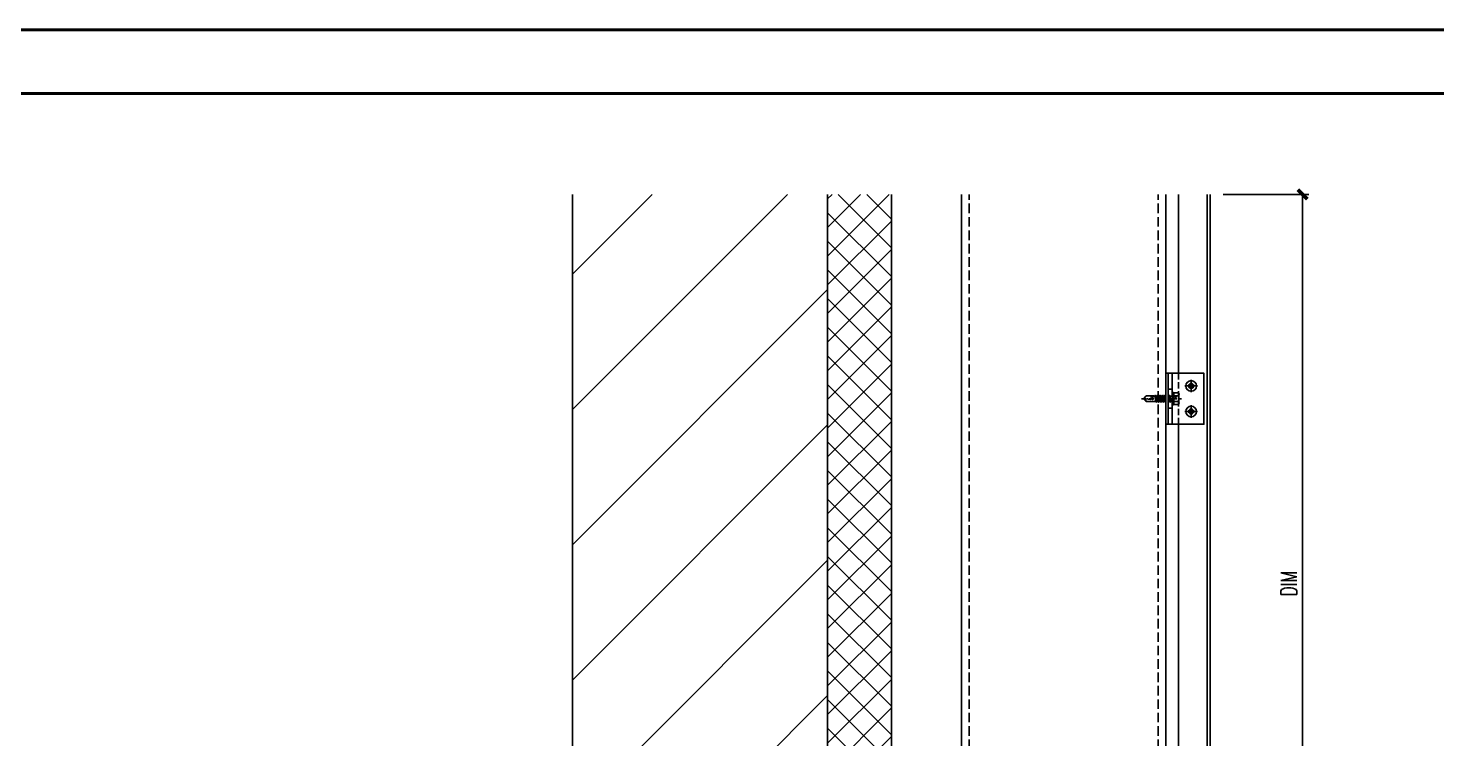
# Model space of a CAD drawing. Extents: x -160106 to 966792, y -663931 to 1550022.
# Drawn here: x -85761 to -84657, y -98058 to -97501 of the extents above; entities that cross this region are included whole.
import ezdxf
from ezdxf.enums import TextEntityAlignment as Align

# ---------------------------------------------------------------- set-up
doc = ezdxf.new("R2010")
doc.units = 0
for name, pattern in [('CENTER', [2, 1.25, -0.25, 0.25, -0.25]), ('ZN-CENTER', [2, 1.25, -0.25, 0.25, -0.25]), ('ZN-DASH', [0.35, 0.25, -0.1])]:
    doc.linetypes.add(name, pattern=pattern)
for name, color, linetype in [('!ZN1-填充-8', 8, 'Continuous'), ('!ZN3-铝板幕墙-3', 3, 'Continuous'), ('!ZN4-辅助材料-1', 1, 'Continuous'), ('!ZN4-配件-11', 11, 'Continuous'), ('!ZN5-钢材投影-40', 40, 'Continuous'), ('!ZN5-铝材投影-112', 112, 'Continuous'), ('!ZN6-虚线-8', 8, 'ZN-DASH'), ('0-cxFrame', 155, 'Continuous'), ('20剖面图$0$AS-COLN', 6, 'Continuous'), ('20剖面图$0$PUB_HATCH', 8, 'Continuous'), ('DIM', 173, 'Continuous')]:
    doc.layers.add(name, color=color, linetype=linetype)
doc.layers.add('0-cxText', color=131, linetype='Continuous', lineweight=25)
doc.styles.add('cx_tuming', font='simhei.ttf')
doc.styles.add('cx_tuqian1', font='')
doc.styles.add('DHTEXT-1', font='ROMANS.shx', dxfattribs={"width": 0.7, "bigfont": 'CHINESE.shx'})
doc.styles.add('黑体', font='simhei.ttf', dxfattribs={"height": 12})
doc.styles.get('cx_tuqian1').set_extended_font_data('SimSun')
doc.dimstyles.new('ZN5', dxfattribs={"dimscale": 5, "dimtxt": 2.5, "dimasz": 1.5, "dimexe": 1, "dimexo": 2, "dimgap": 0.9, "dimtad": 1, "dimdec": 0, "dimdsep": 46, "dimtxsty": 'DHTEXT-1', "dimblk": 'ARCHTICK', "dimcen": 2.5, "dimclrd": 173, "dimclre": 173, "dimclrt": 7, "dimazin": 2, "dimtfac": 1, "dimtdec": 0, "dimtix": 1, "dimtmove": 2, "dimatfit": 3, "dimfxl": 0, "dimtolj": 1, "dimtzin": 0, "dimarcsym": 0})

# ---------------------------------------------------------------- blocks, each defined once
blk = doc.blocks.new('*U2071')
at = {"layer": '!ZN3-铝板幕墙-3'}
blk.add_line((13.5, -5), (610.1, -5), dxfattribs=at)
blk.add_lwpolyline([(610.1, -30), (10, -30, -0.414214), (8, -28), (8, -5), (10.5, -5), (10.5, -27, 0.414214), (11, -27.5), (610.1, -27.5)], format="xyb", dxfattribs=at)
blk = doc.blocks.new('*U1991')
at = {"color": 0, "linetype": 'ZN-CENTER', "ltscale": 3}
blk.add_line((24, 0), (-7.3, 0), dxfattribs=at)
at = {"ltscale": 10}
for p, q in [((-5.4, -3.5), (-5.4, 3.5)), ((-1, 4.6), (-4.9, 4.6)), ((-1, 2.3), (-4.9, 2.3)), ((-0.6, -5.1), (-0.6, 5.1)), ((-0.2, 5.5), (0, 4.8)), ((0, -4.8), (0, 4.8)), ((0, 2.1), (14.3, 2.1)), ((1.4, 2.7), (2.2, -2.7)), ((3.2, 2.7), (4, -2.7)), ((5, 2.7), (5.8, -2.7)), ((6.8, 2.7), (7.6, -2.7)), ((8.6, 2.7), (9.4, -2.7)), ((10.4, 2.7), (11.2, -2.7)), ((12.2, 2.7), (13, -2.7)), ((-1, -2.3), (-4.9, -2.3)), ((-1, -4.6), (-4.9, -4.6)), ((-0.2, -5.5), (0, -4.8)), ((14.3, -2.1), (0, -2.1))]:
    blk.add_line(p, q, dxfattribs=at)
for points in [[(1.8, -2.1), (1, 2.1), (1.4, 2.7), (1.8, 2.1), (2.6, -2.1), (2.2, -2.7)], [(3.6, -2.1), (2.8, 2.1), (3.2, 2.7), (3.6, 2.1), (4.4, -2.1), (4, -2.7)], [(5.4, -2.1), (4.6, 2.1), (5, 2.7), (5.4, 2.1), (6.2, -2.1), (5.8, -2.7)], [(7.2, -2.1), (6.4, 2.1), (6.8, 2.7), (7.2, 2.1), (8, -2.1), (7.6, -2.7)], [(9, -2.1), (8.2, 2.1), (8.6, 2.7), (9, 2.1), (9.8, -2.1), (9.4, -2.7)], [(10.8, -2.1), (10, 2.1), (10.4, 2.7), (10.8, 2.1), (11.6, -2.1), (11.2, -2.7)], [(12.6, -2.1), (11.8, 2.1), (12.2, 2.7), (12.6, 2.1), (13.4, -2.1), (13, -2.7)]]:
    blk.add_lwpolyline(points, close=True, dxfattribs=at)
for points in [[(14.3, -2.1, -0.414214), (14.4, -2.2), (14.4, -2.3), (20.2, -2.3), (22, -0.3), (22, 0.3), (20.2, 2.3), (14.4, 2.3), (14.4, 2.2, -0.414214), (14.3, 2.1)], [(16.5, -2.3), (16.4, -1.2), (15.8, -1.5, -0.530462), (15, -1.2), (14.8, 0.1, -0.651316), (15.5, 0.5), (16, 0.2), (16.8, 0.7), (22, -0.3, -0.201226), (20.2, 2.3)]]:
    blk.add_lwpolyline(points, format="xyb", dxfattribs=at)
for centre, radius, start, end in [((-3.9, 3.5), 1.58, 133.1736, 226.8264), ((0.1, 0), 5.58, 155.5673, 204.4327), ((0.1, 3.5), 1.58, 133.1736, 226.8264), ((4.1, 0), 5.58, 155.5673, 204.4327), ((7.5, -2.9), 11.3, 132.4922, 138.6064), ((-3.9, -3.5), 1.58, 133.1736, 226.8264), ((0.1, -3.5), 1.58, 133.1736, 226.8264), ((7.5, 2.9), 11.3, 221.3936, 227.5078)]:
    blk.add_arc(centre, radius, start, end, dxfattribs=at)
at = {"layer": 'Defpoints', "color": 0, "ltscale": 10, "style": 'DHTEXT-1', "width": 0.7}
blk.add_text('5.5', height=1, rotation=90, dxfattribs=at).set_placement((-2.5, -0.9), align=Align.CENTER)
blk = doc.blocks.new('*U2070')
at = {"color": 0, "linetype": 'CENTER', "ltscale": 3}
for p, q in [((4.9, 0), (-4.9, 0)), ((0, 4.9), (0, -4.9))]:
    blk.add_line(p, q, dxfattribs=at)
at = {"linetype": 'ByBlock', "ltscale": 10}
for radius in [4.2, 2, 1.23]:
    blk.add_circle((0, 0), radius, dxfattribs=at)
blk = doc.blocks.new('*U2372')
at = {"ltscale": 0.125}
blk.add_wipeout([(-20, -30), (20, -30), (20, -5), (-20, -5)], dxfattribs=at).dxf.layer = '!ZN6-虚线-8'
at = {"layer": '!ZN1-填充-8'}
h = blk.add_hatch(dxfattribs=at)
h.set_pattern_fill('NET3', color=256, scale=0.75, angle=180, style=0)
h.set_pattern_definition([(180, (-1731.706, 294.7402), (-3e-16, -2.38125), []), (240, (-1731.706, 294.7402), (2.062223, -1.190625), []), (300, (-1731.706, 294.7402), (2.062223, 1.190625), [])])
h.paths.add_polyline_path([(20, 0), (-20, 0), (-20, -2), (20, -2)])
at = {"layer": '!ZN5-铝材投影-112'}
blk.add_lwpolyline([(20, -2), (-20, -2), (-20, -30), (20, -30)], close=True, dxfattribs=at)
at = {"layer": '!ZN6-虚线-8', "color": 8, "linetype": 'ZN-DASH', "ltscale": 20}
blk.add_line((-20, -10), (20, -10), dxfattribs=at)
at = {"layer": '!ZN6-虚线-8', "linetype": 'ZN-DASH', "ltscale": 10}
for p, q in [((-7.5, -5), (-7.5, -2)), ((7.5, -5), (7.5, -2))]:
    blk.add_line(p, q, dxfattribs=at)
at = {"layer": '!ZN4-配件-11', "color": 1, "xscale": -1, "rotation": 270}
for name, p in [('*U1991', (0, -5)), ('*U2070', (-10, -20)), ('*U2070', (10, -20))]:
    blk.add_blockref(name, p, dxfattribs=at)
at = {"ltscale": 0.25}
blk.add_wipeout([(20, 0), (20, -2), (-20, -2), (-20, 0)], dxfattribs=at).dxf.layer = '!ZN4-辅助材料-1'
at = {"layer": '!ZN4-辅助材料-1'}
blk.add_lwpolyline([(20, 0), (-20, 0), (-20, -2), (20, -2)], close=True, dxfattribs=at)
at = {"layer": '!ZN5-铝材投影-112', "ltscale": 0.25}
blk.add_line((-20, -5), (20, -5), dxfattribs=at)
blk = doc.blocks.new('TK22.A2 L(Dragon)')
at = {"layer": '0-cxFrame', "color": 7, "const_width": 0.5}
blk.add_lwpolyline([(0, 0), (-594, 0), (-594, 420), (0, 420)], close=True, dxfattribs=at)
at = {"layer": '0-cxFrame', "const_width": 0.5}
blk.add_lwpolyline([(-80, 10), (-574, 10), (-574, 410), (-80, 410)], close=True, dxfattribs=at)
at = {"style": '黑体', "flags": 4}
blk.add_attdef('图幅', text='', height=3.3, dxfattribs=at).set_placement((-40, 3), align=Align.RIGHT)
at = {"layer": '0-cxText', "flags": 4}
for tag, height, style, p in [('建设单位', 3.5, 'cx_tuming', (-45, 240)), ('项目名称', 3.5, 'cx_tuming', (-45, 210)), ('子项名称', 3.5, 'cx_tuming', (-45, 180)), ('工程编号', 3.3, 'cx_tuqian1', (-35, 165)), ('图名1', 3.5, 'cx_tuming', (-45, 87)), ('图名2', 3.5, 'cx_tuming', (-45, 79)), ('图名3', 3.5, 'cx_tuming', (-45, 71)), ('出图日期', 3.3, 'cx_tuqian1', (-39, 60)), ('专业', 3.3, 'cx_tuqian1', (-55, 52)), ('图号', 3.3, 'cx_tuqian1', (-55, 44)), ('版次', 3.3, 'cx_tuqian1', (-20, 44))]:
    blk.add_attdef(tag, text='', height=height, dxfattribs=dict(at, style=style)).set_placement(p, align=Align.MIDDLE)
at = {"layer": 'Defpoints', "color": 6, "flags": 4}
for tag, height, style, p in [('tufu', 3.3, '黑体', (-12, 12)), ('dwfname', 4, 'cx_tuqian1', (-80, 3))]:
    blk.add_attdef(tag, text='', height=height, dxfattribs=dict(at, style=style)).set_placement(p, align=Align.RIGHT)
blk = doc.blocks.new('_ArchTick')
at = {"color": 0, "linetype": 'ByBlock', "const_width": 0.4}
blk.add_lwpolyline([(-0.5, -0.5), (0.5, 0.5)], dxfattribs=at)
blk = doc.blocks.new('*D2105')
at = {"layer": 'Defpoints', "color": 0, "ltscale": 50, "transparency": 16777216}
for p in [(-84834.2, -97631.3), (-84761.9, -97631.3), (-84834.2, -98241.4)]:
    blk.add_point(p, dxfattribs=at)
at = {"layer": 'DIM', "color": 173, "linetype": 'ByBlock', "lineweight": -2, "ltscale": 50, "transparency": 16777216}
for p, q in [((-84824.2, -97631.3), (-84756.9, -97631.3)), ((-84761.9, -98241.4), (-84761.9, -97631.3)), ((-84824.2, -98241.4), (-84756.9, -98241.4))]:
    blk.add_line(p, q, dxfattribs=at)
at = {"layer": 'DIM', "color": 173, "lineweight": -2, "ltscale": 50, "transparency": 16777216, "xscale": 7.5, "yscale": 7.5, "zscale": 7.5}
for p, rotation in [((-84761.9, -97631.3), 90), ((-84761.9, -98241.4), 270)]:
    blk.add_blockref('_ArchTick', p, dxfattribs=dict(at, rotation=rotation))
at = {"layer": 'DIM', "color": 7, "ltscale": 50, "transparency": 16777216, "insert": (-84772.7, -97936.3), "char_height": 12.5, "attachment_point": 5, "rotation": 90, "style": 'DHTEXT-1'}
blk.add_mtext('\\A1;DIM', dxfattribs=at)

msp = doc.modelspace()

# ---------------------------------------------------------------- hatches: boundary and pattern name
at = {"layer": '!ZN1-填充-8'}
h = msp.add_hatch(dxfattribs=at)
h.set_pattern_fill('ANSI37', color=256, scale=10, angle=90, style=0)
h.set_pattern_definition([(135, (-84713.086, -101434.313), (-11.22532, -11.22532), []), (225, (-84713.086, -101434.313), (11.22532, -11.22532), [])])
h.paths.add_polyline_path([(-85084.23, -97631.29), (-85134.23, -97631.29), (-85134.23, -98377.34), (-85084.23, -98377.34)])
at = {"layer": '20剖面图$0$PUB_HATCH'}
h = msp.add_hatch(dxfattribs=at)
h.set_pattern_fill('普通砖', color=256, scale=30, style=0)
h.set_pattern_definition([(45, (1480653.83, -666709.38), (-53.0330298, 53.0330298), [])])
h.paths.add_polyline_path([(-85134.23, -97631.29), (-85334.23, -97631.29), (-85334.23, -98301.37), (-85134.23, -98301.37)])

# ---------------------------------------------------------------- linework, layer by layer
at = {"layer": '!ZN1-填充-8'}
msp.add_lwpolyline([(-85084.23, -98377.34), (-85084.23, -97631.29)], dxfattribs=at)
at = {"layer": '!ZN5-钢材投影-40'}
for points in [[(-85029.23, -99462.47), (-85029.23, -97631.29)], [(-84869.23, -99462.47), (-84869.23, -97631.29)]]:
    msp.add_lwpolyline(points, dxfattribs=at)
at = {"layer": '!ZN6-虚线-8', "ltscale": 30}
for points in [[(-85023.23, -99462.47), (-85023.23, -97631.29)], [(-84875.23, -99462.47), (-84875.23, -97631.29)]]:
    msp.add_lwpolyline(points, dxfattribs=at)
at = {"layer": '20剖面图$0$AS-COLN', "ltscale": 60}
for p, q in [((-85334.23, -98301.37), (-85334.23, -97631.29)), ((-85134.23, -98301.37), (-85134.23, -97631.29))]:
    msp.add_line(p, q, dxfattribs=at)

# ---------------------------------------------------------------- block references
at = {"rotation": 90}
msp.add_blockref('*U2071', (-84864.23, -98241.37), dxfattribs=at)

# ---------------------------------------------------------------- next in the draw order: block references
at = {"xscale": -1, "rotation": 90}
msp.add_blockref('*U2372', (-84869.23, -97791.37), dxfattribs=at)

# ---------------------------------------------------------------- next in the draw order: block references
at = {"layer": '0-cxFrame', "xscale": 5, "yscale": 5, "zscale": 5}
msp.add_blockref('TK22.A2 L(Dragon)', (-83487.4, -99602.2), dxfattribs=at)

# ---------------------------------------------------------------- next in the draw order: dimensions: what is measured, and where the dimension line sits
at = {"layer": 'DIM', "ltscale": 50}
dim = msp.add_linear_dim(base=(-84761.93, -97631.29), p1=(-84834.23, -98241.37), p2=(-84834.23, -97631.29), angle=90, text='DIM', dimstyle='ZN5', dxfattribs=at)
dim.commit()
dim.dimension.update_dxf_attribs({"geometry": '*D2105', "text_midpoint": (-84772.68, -97936.33)})

doc.saveas('drawing.dxf')
